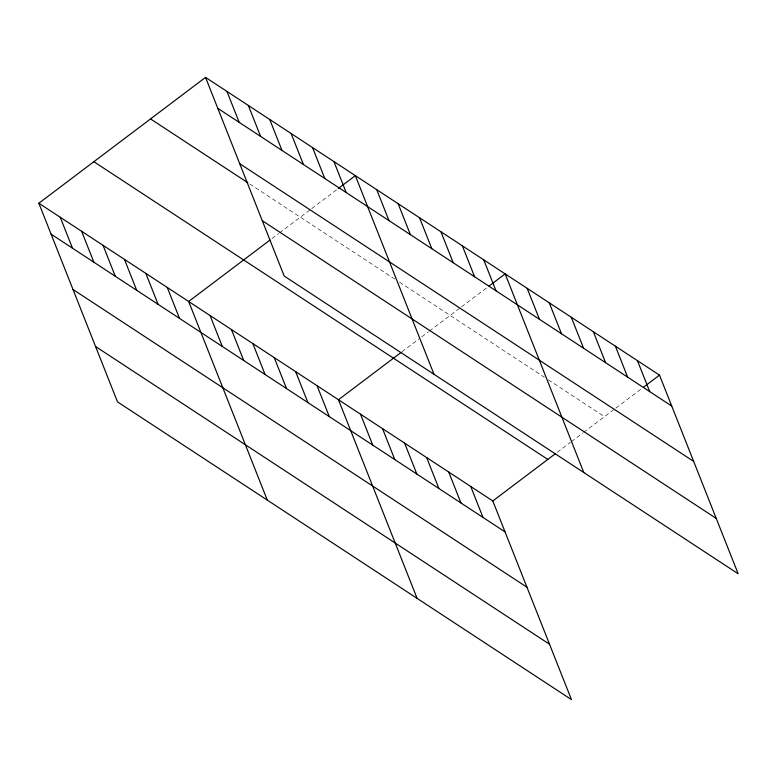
<?xml version="1.0" encoding="UTF-8"?>
<svg xmlns="http://www.w3.org/2000/svg" width="777" height="777" viewBox="0 0 777 777"><rect width="100%" height="100%" fill="white"/><g stroke="black" fill="none" stroke-linecap="round" stroke-linejoin="round"><path stroke-width="0.58" stroke-dasharray="3.88 2.91" d="M271.999 238.558L278.613 233.566M279.555 232.857L310.771 209.295M311.723 208.576L337.325 189.248M401.971 351.787L418.978 338.947M421.804 336.81L428.418 331.818M429.36 331.109L460.576 307.546M461.528 306.828L487.13 287.5M557.264 452.301L570.483 442.317M571.425 441.608L582.76 433.051M583.712 432.333L614.928 408.77M615.87 408.061L641.481 388.723M249.757 183.994L394.697 279.05M399.563 282.245L544.356 377.204M548.368 379.836L604.487 416.647"/><path stroke-width="1.17" d="M38.85 203.234L492.803 500.961L571.454 699.611L117.502 401.874L38.85 203.234L205.546 77.389L659.498 375.126L738.15 573.766L284.197 276.039L205.546 77.389M270.114 239.986L188.656 301.476L267.307 500.126M338.277 188.529L355.351 175.641L434.003 374.291M401.029 352.496L338.461 399.728L417.113 598.377M489.034 286.062L505.157 273.892L583.809 472.542M492.803 500.961L555.37 453.729M643.375 387.296L659.498 375.126M217.793 108.333L671.746 406.06M239.704 163.675L693.657 461.402M150.534 118.92L247.814 182.721M262.286 220.697L716.239 518.424M93.862 161.703L547.814 459.43M51.097 234.168L505.05 531.895M73.009 289.51L526.971 587.237M95.59 346.532L549.543 644.259M637.451 360.664L649.698 391.598M615.403 346.202L627.651 377.136M593.356 331.74L605.604 362.674M571.299 317.278L583.556 348.213M549.252 302.816L561.499 333.751M527.204 288.354L539.452 319.289M483.75 259.858L496.008 290.792M462.354 245.823L474.601 276.758M440.957 231.789L453.205 262.723M419.551 217.754L431.798 248.689M398.154 203.72L410.402 234.654M376.748 189.675L388.995 220.619M470.755 486.499L483.003 517.433M333.945 161.606L346.202 192.55M448.708 472.037L460.955 502.972M312.548 147.572L324.796 178.506M426.66 457.575L438.908 488.51M291.152 133.537L303.399 164.471M404.603 443.113L416.86 474.048M269.745 119.503L281.993 150.437M382.556 428.651L394.803 459.595M248.349 105.468L260.596 136.402M360.509 414.19L372.756 445.134M226.942 91.424L239.199 122.368M317.055 385.693L329.312 416.637M295.658 371.659L307.906 402.593M274.262 357.624L286.509 388.558M252.855 343.589L265.103 374.524M231.459 329.555L243.706 360.489M210.052 315.52L222.309 346.455M167.259 287.441L179.506 318.385M145.853 273.407L158.1 304.351M124.456 259.372L136.703 290.307M103.05 245.338L115.297 276.272M81.653 231.303L93.9 262.238M60.247 217.269L72.504 248.203"/></g></svg>
